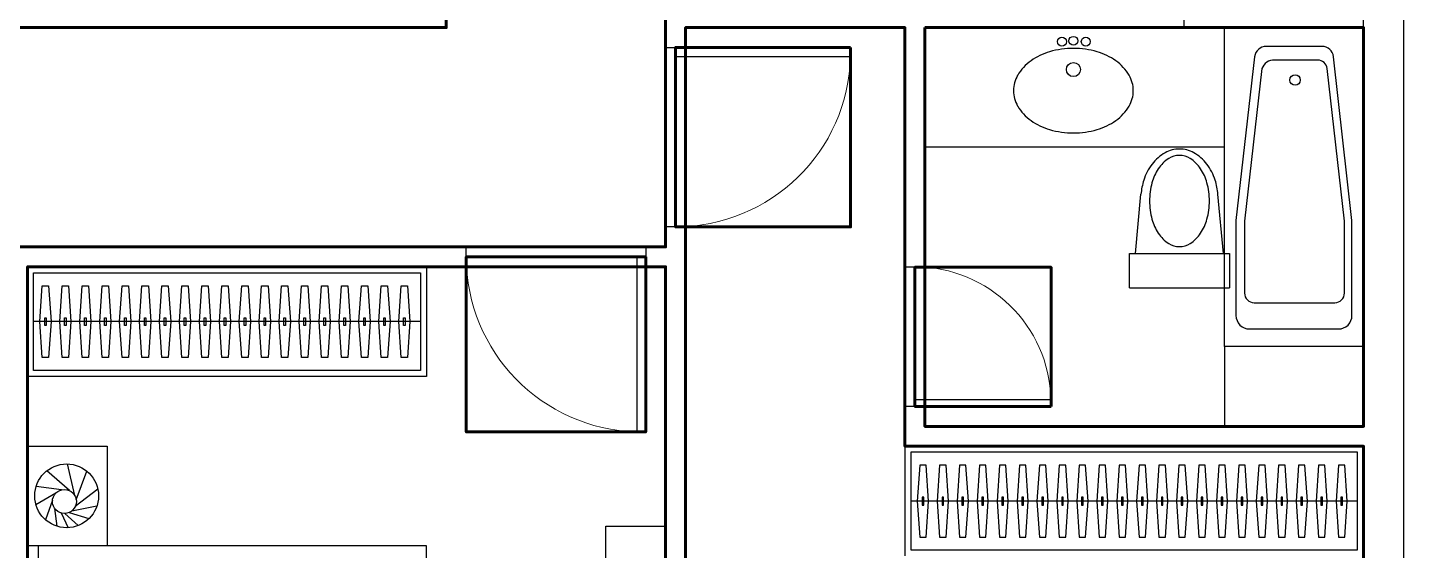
# Model space of a CAD drawing. Extents: x -555681 to -532641, y -677327 to -662427.
# Drawn here: x -539541 to -532641, y -672750 to -670127 of the extents above; entities that cross this region are included whole.
import ezdxf

# ---------------------------------------------------------------- set-up
doc = ezdxf.new("R2010")
doc.units = 0
doc.header["$LTSCALE"] = 1000
doc.header["$MEASUREMENT"] = 0
doc.layers.get('0').update_dxf_attribs({"linetype": 'CONTINUOUS'})
for name, color, linetype in [('FUR', 8, 'CONTINUOUS'), ('FURNITURE', 8, 'CONTINUOUS'), ('Furniture(家具)', 8, 'CONTINUOUS'), ('WALL', 2, 'CONTINUOUS'), ('WINDOW', 4, 'CONTINUOUS'), ('厨卫', 223, 'CONTINUOUS')]:
    doc.layers.add(name, color=color, linetype=linetype)
for name, color, linetype, lineweight in [('GT_卧室', 1, 'CONTINUOUS', 60), ('GT_卫生间', 5, 'CONTINUOUS', 60), ('GT_过道', 30, 'CONTINUOUS', 60), ('GT_门', 120, 'CONTINUOUS', 60)]:
    doc.layers.add(name, color=color, linetype=linetype, lineweight=lineweight)
doc.styles.add('DIM_FONT', font='ZBTXT.shx', dxfattribs={"width": 0.8})

msp = doc.modelspace()

# ---------------------------------------------------------------- linework, layer by layer
at = {"extrusion": (0, 0, -1)}
for p, q in [((-533740.9, -670127.4), (-533740.9, -669927.4)), ((-532840.9, -670127.4), (-532840.9, -669927.4)), ((-532840.9, -670127.4), (-533740.9, -670127.4)), ((-535090.9, -672027.4), (-535090.9, -671992.4)), ((-535090.9, -671992.4), (-534408.4, -671992.4)), ((-535090.9, -672027.4), (-534408.4, -672027.4)), ((-534408.4, -671992.4), (-534408.4, -672027.4))]:
    msp.add_line(p, q, dxfattribs=at)
for p, q in [((-533539.1, -670127.4), (-532840.9, -670127.4)), ((-533539.1, -671727.4), (-533539.1, -670127.4)), ((-532840.9, -670127.4), (-532840.9, -671727.4)), ((-536290.9, -670227.4), (-536290.9, -670272.4)), ((-536290.9, -670227.4), (-535413.4, -670227.4)), ((-535413.4, -670272.4), (-535413.4, -670227.4)), ((-533049.7, -670222.2), (-533329.4, -670222.2)), ((-536290.9, -670272.4), (-535413.4, -670272.4)), ((-533387.3, -670274), (-533480.9, -671095.7)), ((-533350.7, -670333.6), (-533437.9, -671099)), ((-533071.7, -670290.6), (-533287.3, -670290.6)), ((-532937.1, -671099), (-533023.5, -670333.6)), ((-532899.1, -671095.7), (-532991.9, -670274.1)), ((-533480.9, -671095.7), (-533480.9, -671571.2)), ((-533437.9, -671099), (-533437.9, -671458.7)), ((-532937.1, -671458.7), (-532937.1, -671099)), ((-532899.1, -671571.2), (-532899.1, -671095.7)), ((-536440.9, -671277.4), (-536485.9, -671277.4)), ((-536485.9, -671277.4), (-536485.9, -672154.9)), ((-536440.9, -671277.4), (-536440.9, -672154.9)), ((-539540.9, -671877.4), (-539540.9, -671327.4)), ((-539540.9, -671327.4), (-537540.9, -671327.4)), ((-539510.9, -671847.4), (-539510.9, -671357.4)), ((-539510.9, -671357.4), (-537570.9, -671357.4)), ((-537570.9, -671357.4), (-537570.9, -671847.4)), ((-537540.9, -671327.4), (-537540.9, -671877.4)), ((-539478.9, -671602.4, 0), (-539466.9, -671422.4, 0)), ((-539466.9, -671422.4, 0), (-539434.9, -671422.4, 0)), ((-539434.9, -671422.4, 0), (-539422.9, -671602.4, 0)), ((-539378.9, -671602.4, 0), (-539366.9, -671422.4, 0)), ((-539366.9, -671422.4, 0), (-539334.9, -671422.4, 0)), ((-539334.9, -671422.4, 0), (-539322.9, -671602.4, 0)), ((-539278.9, -671602.4, 0), (-539266.9, -671422.4, 0)), ((-539266.9, -671422.4, 0), (-539234.9, -671422.4, 0)), ((-539234.9, -671422.4, 0), (-539222.9, -671602.4, 0)), ((-539178.9, -671602.4, 0), (-539166.9, -671422.4, 0)), ((-539166.9, -671422.4, 0), (-539134.9, -671422.4, 0)), ((-539134.9, -671422.4, 0), (-539122.9, -671602.4, 0)), ((-539078.9, -671602.4, 0), (-539066.9, -671422.4, 0)), ((-539066.9, -671422.4, 0), (-539034.9, -671422.4, 0)), ((-539034.9, -671422.4, 0), (-539022.9, -671602.4, 0)), ((-538978.9, -671602.4, 0), (-538966.9, -671422.4, 0)), ((-538966.9, -671422.4, 0), (-538934.9, -671422.4, 0)), ((-538934.9, -671422.4, 0), (-538922.9, -671602.4, 0)), ((-538878.9, -671602.4, 0), (-538866.9, -671422.4, 0)), ((-538866.9, -671422.4, 0), (-538834.9, -671422.4, 0)), ((-538834.9, -671422.4, 0), (-538822.9, -671602.4, 0)), ((-538778.9, -671602.4, 0), (-538766.9, -671422.4, 0)), ((-538766.9, -671422.4, 0), (-538734.9, -671422.4, 0)), ((-538734.9, -671422.4, 0), (-538722.9, -671602.4, 0)), ((-538678.9, -671602.4, 0), (-538666.9, -671422.4, 0)), ((-538666.9, -671422.4, 0), (-538634.9, -671422.4, 0)), ((-538634.9, -671422.4, 0), (-538622.9, -671602.4, 0)), ((-538578.9, -671602.4, 0), (-538566.9, -671422.4, 0)), ((-538566.9, -671422.4, 0), (-538534.9, -671422.4, 0)), ((-538534.9, -671422.4, 0), (-538522.9, -671602.4, 0)), ((-538478.9, -671602.4, 0), (-538466.9, -671422.4, 0)), ((-538466.9, -671422.4, 0), (-538434.9, -671422.4, 0)), ((-538434.9, -671422.4, 0), (-538422.9, -671602.4, 0)), ((-538378.9, -671602.4, 0), (-538366.9, -671422.4, 0)), ((-538366.9, -671422.4, 0), (-538334.9, -671422.4, 0)), ((-538334.9, -671422.4, 0), (-538322.9, -671602.4, 0)), ((-538278.9, -671602.4, 0), (-538266.9, -671422.4, 0)), ((-538266.9, -671422.4, 0), (-538234.9, -671422.4, 0)), ((-538234.9, -671422.4, 0), (-538222.9, -671602.4, 0)), ((-538178.9, -671602.4, 0), (-538166.9, -671422.4, 0)), ((-538166.9, -671422.4, 0), (-538134.9, -671422.4, 0)), ((-538134.9, -671422.4, 0), (-538122.9, -671602.4, 0)), ((-538078.9, -671602.4, 0), (-538066.9, -671422.4, 0)), ((-538066.9, -671422.4, 0), (-538034.9, -671422.4, 0)), ((-538034.9, -671422.4, 0), (-538022.9, -671602.4, 0)), ((-537978.9, -671602.4, 0), (-537966.9, -671422.4, 0)), ((-537966.9, -671422.4, 0), (-537934.9, -671422.4, 0)), ((-537934.9, -671422.4, 0), (-537922.9, -671602.4, 0)), ((-537878.9, -671602.4, 0), (-537866.9, -671422.4, 0)), ((-537866.9, -671422.4, 0), (-537834.9, -671422.4, 0)), ((-537834.9, -671422.4, 0), (-537822.9, -671602.4, 0)), ((-537778.9, -671602.4, 0), (-537766.9, -671422.4, 0)), ((-537766.9, -671422.4, 0), (-537734.9, -671422.4, 0)), ((-537734.9, -671422.4, 0), (-537722.9, -671602.4, 0)), ((-537678.9, -671602.4, 0), (-537666.9, -671422.4, 0)), ((-537666.9, -671422.4, 0), (-537634.9, -671422.4, 0)), ((-537634.9, -671422.4, 0), (-537622.9, -671602.4, 0)), ((-533389.4, -671507.2), (-532985.5, -671507.2)), ((-537570.9, -671602.4), (-539510.9, -671602.4)), ((-539466.9, -671782.4, 0), (-539478.9, -671602.4, 0)), ((-539422.9, -671602.4, 0), (-539434.9, -671782.4, 0)), ((-539366.9, -671782.4, 0), (-539378.9, -671602.4, 0)), ((-539322.9, -671602.4, 0), (-539334.9, -671782.4, 0)), ((-539266.9, -671782.4, 0), (-539278.9, -671602.4, 0)), ((-539222.9, -671602.4, 0), (-539234.9, -671782.4, 0)), ((-539166.9, -671782.4, 0), (-539178.9, -671602.4, 0)), ((-539122.9, -671602.4, 0), (-539134.9, -671782.4, 0)), ((-539066.9, -671782.4, 0), (-539078.9, -671602.4, 0)), ((-539022.9, -671602.4, 0), (-539034.9, -671782.4, 0)), ((-538966.9, -671782.4, 0), (-538978.9, -671602.4, 0)), ((-538922.9, -671602.4, 0), (-538934.9, -671782.4, 0)), ((-538866.9, -671782.4, 0), (-538878.9, -671602.4, 0)), ((-538822.9, -671602.4, 0), (-538834.9, -671782.4, 0)), ((-538766.9, -671782.4, 0), (-538778.9, -671602.4, 0)), ((-538722.9, -671602.4, 0), (-538734.9, -671782.4, 0)), ((-538666.9, -671782.4, 0), (-538678.9, -671602.4, 0)), ((-538622.9, -671602.4, 0), (-538634.9, -671782.4, 0)), ((-538566.9, -671782.4, 0), (-538578.9, -671602.4, 0)), ((-538522.9, -671602.4, 0), (-538534.9, -671782.4, 0)), ((-538466.9, -671782.4, 0), (-538478.9, -671602.4, 0)), ((-538422.9, -671602.4, 0), (-538434.9, -671782.4, 0)), ((-538366.9, -671782.4, 0), (-538378.9, -671602.4, 0)), ((-538322.9, -671602.4, 0), (-538334.9, -671782.4, 0)), ((-538266.9, -671782.4, 0), (-538278.9, -671602.4, 0)), ((-538222.9, -671602.4, 0), (-538234.9, -671782.4, 0)), ((-538166.9, -671782.4, 0), (-538178.9, -671602.4, 0)), ((-538122.9, -671602.4, 0), (-538134.9, -671782.4, 0)), ((-538066.9, -671782.4, 0), (-538078.9, -671602.4, 0)), ((-538022.9, -671602.4, 0), (-538034.9, -671782.4, 0)), ((-537966.9, -671782.4, 0), (-537978.9, -671602.4, 0)), ((-537922.9, -671602.4, 0), (-537934.9, -671782.4, 0)), ((-537866.9, -671782.4, 0), (-537878.9, -671602.4, 0)), ((-537822.9, -671602.4, 0), (-537834.9, -671782.4, 0)), ((-537766.9, -671782.4, 0), (-537778.9, -671602.4, 0)), ((-537722.9, -671602.4, 0), (-537734.9, -671782.4, 0)), ((-537666.9, -671782.4, 0), (-537678.9, -671602.4, 0)), ((-537622.9, -671602.4, 0), (-537634.9, -671782.4, 0)), ((-533413, -671639.1), (-532967, -671639.1)), ((-539434.9, -671782.4, 0), (-539466.9, -671782.4, 0)), ((-539334.9, -671782.4, 0), (-539366.9, -671782.4, 0)), ((-539234.9, -671782.4, 0), (-539266.9, -671782.4, 0)), ((-539134.9, -671782.4, 0), (-539166.9, -671782.4, 0)), ((-539034.9, -671782.4, 0), (-539066.9, -671782.4, 0)), ((-538934.9, -671782.4, 0), (-538966.9, -671782.4, 0)), ((-538834.9, -671782.4, 0), (-538866.9, -671782.4, 0)), ((-538734.9, -671782.4, 0), (-538766.9, -671782.4, 0)), ((-538634.9, -671782.4, 0), (-538666.9, -671782.4, 0)), ((-538534.9, -671782.4, 0), (-538566.9, -671782.4, 0)), ((-538434.9, -671782.4, 0), (-538466.9, -671782.4, 0)), ((-538334.9, -671782.4, 0), (-538366.9, -671782.4, 0)), ((-538234.9, -671782.4, 0), (-538266.9, -671782.4, 0)), ((-538134.9, -671782.4, 0), (-538166.9, -671782.4, 0)), ((-538034.9, -671782.4, 0), (-538066.9, -671782.4, 0)), ((-537934.9, -671782.4, 0), (-537966.9, -671782.4, 0)), ((-537834.9, -671782.4, 0), (-537866.9, -671782.4, 0)), ((-537734.9, -671782.4, 0), (-537766.9, -671782.4, 0)), ((-537634.9, -671782.4, 0), (-537666.9, -671782.4, 0)), ((-532840.9, -671727.4), (-533539.1, -671727.4)), ((-537570.9, -671847.4), (-539510.9, -671847.4)), ((-537540.9, -671877.4), (-539540.9, -671877.4)), ((-536485.9, -672154.9), (-536440.9, -672154.9)), ((-532840.9, -672227.4), (-535140.9, -672227.4)), ((-535140.9, -672227.4), (-535140.9, -672777.4)), ((-532870.9, -672257.4), (-535110.9, -672257.4)), ((-535110.9, -672257.4), (-535110.9, -672747.4)), ((-532870.9, -672747.4), (-532870.9, -672257.4)), ((-532840.9, -672777.4), (-532840.9, -672227.4)), ((-539304.3, -672473.5), (-539339.8, -672315.8)), ((-535066.9, -672322.4, 0), (-535078.9, -672502.4, 0)), ((-535034.9, -672322.4, 0), (-535066.9, -672322.4, 0)), ((-535022.9, -672502.4, 0), (-535034.9, -672322.4, 0)), ((-534966.9, -672322.4, 0), (-534978.9, -672502.4, 0)), ((-534934.9, -672322.4, 0), (-534966.9, -672322.4, 0)), ((-534922.9, -672502.4, 0), (-534934.9, -672322.4, 0)), ((-534866.9, -672322.4, 0), (-534878.9, -672502.4, 0)), ((-534834.9, -672322.4, 0), (-534866.9, -672322.4, 0)), ((-534822.9, -672502.4, 0), (-534834.9, -672322.4, 0)), ((-534766.9, -672322.4, 0), (-534778.9, -672502.4, 0)), ((-534734.9, -672322.4, 0), (-534766.9, -672322.4, 0)), ((-534722.9, -672502.4, 0), (-534734.9, -672322.4, 0)), ((-534666.9, -672322.4, 0), (-534678.9, -672502.4, 0)), ((-534634.9, -672322.4, 0), (-534666.9, -672322.4, 0)), ((-534622.9, -672502.4, 0), (-534634.9, -672322.4, 0)), ((-534566.9, -672322.4, 0), (-534578.9, -672502.4, 0)), ((-534534.9, -672322.4, 0), (-534566.9, -672322.4, 0)), ((-534522.9, -672502.4, 0), (-534534.9, -672322.4, 0)), ((-534466.9, -672322.4, 0), (-534478.9, -672502.4, 0)), ((-534434.9, -672322.4, 0), (-534466.9, -672322.4, 0)), ((-534422.9, -672502.4, 0), (-534434.9, -672322.4, 0)), ((-534366.9, -672322.4, 0), (-534378.9, -672502.4, 0)), ((-534334.9, -672322.4, 0), (-534366.9, -672322.4, 0)), ((-534322.9, -672502.4, 0), (-534334.9, -672322.4, 0)), ((-534266.9, -672322.4, 0), (-534278.9, -672502.4, 0)), ((-534234.9, -672322.4, 0), (-534266.9, -672322.4, 0)), ((-534222.9, -672502.4, 0), (-534234.9, -672322.4, 0)), ((-534166.9, -672322.4, 0), (-534178.9, -672502.4, 0)), ((-534134.9, -672322.4, 0), (-534166.9, -672322.4, 0)), ((-534122.9, -672502.4, 0), (-534134.9, -672322.4, 0)), ((-534066.9, -672322.4, 0), (-534078.9, -672502.4, 0)), ((-534034.9, -672322.4, 0), (-534066.9, -672322.4, 0)), ((-534022.9, -672502.4, 0), (-534034.9, -672322.4, 0)), ((-533966.9, -672322.4, 0), (-533978.9, -672502.4, 0)), ((-533934.9, -672322.4, 0), (-533966.9, -672322.4, 0)), ((-533922.9, -672502.4, 0), (-533934.9, -672322.4, 0)), ((-533866.9, -672322.4, 0), (-533878.9, -672502.4, 0)), ((-533834.9, -672322.4, 0), (-533866.9, -672322.4, 0)), ((-533822.9, -672502.4, 0), (-533834.9, -672322.4, 0)), ((-533766.9, -672322.4, 0), (-533778.9, -672502.4, 0)), ((-533734.9, -672322.4, 0), (-533766.9, -672322.4, 0)), ((-533722.9, -672502.4, 0), (-533734.9, -672322.4, 0)), ((-533666.9, -672322.4, 0), (-533678.9, -672502.4, 0)), ((-533634.9, -672322.4, 0), (-533666.9, -672322.4, 0)), ((-533622.9, -672502.4, 0), (-533634.9, -672322.4, 0)), ((-533566.9, -672322.4, 0), (-533578.9, -672502.4, 0)), ((-533534.9, -672322.4, 0), (-533566.9, -672322.4, 0)), ((-533522.9, -672502.4, 0), (-533534.9, -672322.4, 0)), ((-533466.9, -672322.4, 0), (-533478.9, -672502.4, 0)), ((-533434.9, -672322.4, 0), (-533466.9, -672322.4, 0)), ((-533422.9, -672502.4, 0), (-533434.9, -672322.4, 0)), ((-533366.9, -672322.4, 0), (-533378.9, -672502.4, 0)), ((-533334.9, -672322.4, 0), (-533366.9, -672322.4, 0)), ((-533322.9, -672502.4, 0), (-533334.9, -672322.4, 0)), ((-533266.9, -672322.4, 0), (-533278.9, -672502.4, 0)), ((-533234.9, -672322.4, 0), (-533266.9, -672322.4, 0)), ((-533222.9, -672502.4, 0), (-533234.9, -672322.4, 0)), ((-533166.9, -672322.4, 0), (-533178.9, -672502.4, 0)), ((-533134.9, -672322.4, 0), (-533166.9, -672322.4, 0)), ((-533122.9, -672502.4, 0), (-533134.9, -672322.4, 0)), ((-533066.9, -672322.4, 0), (-533078.9, -672502.4, 0)), ((-533034.9, -672322.4, 0), (-533066.9, -672322.4, 0)), ((-533022.9, -672502.4, 0), (-533034.9, -672322.4, 0)), ((-532966.9, -672322.4, 0), (-532978.9, -672502.4, 0)), ((-532934.9, -672322.4, 0), (-532966.9, -672322.4, 0)), ((-532922.9, -672502.4, 0), (-532934.9, -672322.4, 0)), ((-539330.4, -672449.6), (-539444, -672350.3)), ((-539296.5, -672496.4), (-539242.8, -672352.7)), ((-539398.8, -672461.8), (-539498.4, -672520.8)), ((-539371.3, -672445.8), (-539497.8, -672429)), ((-539302.5, -672528.4), (-539188.7, -672440.8)), ((-539415.7, -672497.1), (-539450.4, -672596.1)), ((-539405, -672538.5), (-539394.5, -672628)), ((-539319.3, -672551.3), (-539192.9, -672525.9)), ((-532870.9, -672502.4), (-535110.9, -672502.4)), ((-535078.9, -672502.4, 0), (-535066.9, -672682.4, 0)), ((-535034.9, -672682.4, 0), (-535022.9, -672502.4, 0)), ((-534978.9, -672502.4, 0), (-534966.9, -672682.4, 0)), ((-534934.9, -672682.4, 0), (-534922.9, -672502.4, 0)), ((-534878.9, -672502.4, 0), (-534866.9, -672682.4, 0)), ((-534834.9, -672682.4, 0), (-534822.9, -672502.4, 0)), ((-534778.9, -672502.4, 0), (-534766.9, -672682.4, 0)), ((-534734.9, -672682.4, 0), (-534722.9, -672502.4, 0)), ((-534678.9, -672502.4, 0), (-534666.9, -672682.4, 0)), ((-534634.9, -672682.4, 0), (-534622.9, -672502.4, 0)), ((-534578.9, -672502.4, 0), (-534566.9, -672682.4, 0)), ((-534534.9, -672682.4, 0), (-534522.9, -672502.4, 0)), ((-534478.9, -672502.4, 0), (-534466.9, -672682.4, 0)), ((-534434.9, -672682.4, 0), (-534422.9, -672502.4, 0)), ((-534378.9, -672502.4, 0), (-534366.9, -672682.4, 0)), ((-534334.9, -672682.4, 0), (-534322.9, -672502.4, 0)), ((-534278.9, -672502.4, 0), (-534266.9, -672682.4, 0)), ((-534234.9, -672682.4, 0), (-534222.9, -672502.4, 0)), ((-534178.9, -672502.4, 0), (-534166.9, -672682.4, 0)), ((-534134.9, -672682.4, 0), (-534122.9, -672502.4, 0)), ((-534078.9, -672502.4, 0), (-534066.9, -672682.4, 0)), ((-534034.9, -672682.4, 0), (-534022.9, -672502.4, 0)), ((-533978.9, -672502.4, 0), (-533966.9, -672682.4, 0)), ((-533934.9, -672682.4, 0), (-533922.9, -672502.4, 0)), ((-533878.9, -672502.4, 0), (-533866.9, -672682.4, 0)), ((-533834.9, -672682.4, 0), (-533822.9, -672502.4, 0)), ((-533778.9, -672502.4, 0), (-533766.9, -672682.4, 0)), ((-533734.9, -672682.4, 0), (-533722.9, -672502.4, 0)), ((-533678.9, -672502.4, 0), (-533666.9, -672682.4, 0)), ((-533634.9, -672682.4, 0), (-533622.9, -672502.4, 0)), ((-533578.9, -672502.4, 0), (-533566.9, -672682.4, 0)), ((-533534.9, -672682.4, 0), (-533522.9, -672502.4, 0)), ((-533478.9, -672502.4, 0), (-533466.9, -672682.4, 0)), ((-533434.9, -672682.4, 0), (-533422.9, -672502.4, 0)), ((-533378.9, -672502.4, 0), (-533366.9, -672682.4, 0)), ((-533334.9, -672682.4, 0), (-533322.9, -672502.4, 0)), ((-533278.9, -672502.4, 0), (-533266.9, -672682.4, 0)), ((-533234.9, -672682.4, 0), (-533222.9, -672502.4, 0)), ((-533178.9, -672502.4, 0), (-533166.9, -672682.4, 0)), ((-533134.9, -672682.4, 0), (-533122.9, -672502.4, 0)), ((-533078.9, -672502.4, 0), (-533066.9, -672682.4, 0)), ((-533034.9, -672682.4, 0), (-533022.9, -672502.4, 0)), ((-532978.9, -672502.4, 0), (-532966.9, -672682.4, 0)), ((-532934.9, -672682.4, 0), (-532922.9, -672502.4, 0)), ((-539372.9, -672561.4), (-539337.4, -672635.7)), ((-539353.8, -672563.8), (-539286.2, -672625)), ((-539332.7, -672559.1), (-539233, -672590.2)), ((-539487.5, -672726.4), (-539487.5, -674226.4)), ((-535110.9, -672747.4), (-532870.9, -672747.4)), ((-535066.9, -672682.4, 0), (-535034.9, -672682.4, 0)), ((-534966.9, -672682.4, 0), (-534934.9, -672682.4, 0)), ((-534866.9, -672682.4, 0), (-534834.9, -672682.4, 0)), ((-534766.9, -672682.4, 0), (-534734.9, -672682.4, 0)), ((-534666.9, -672682.4, 0), (-534634.9, -672682.4, 0)), ((-534566.9, -672682.4, 0), (-534534.9, -672682.4, 0)), ((-534466.9, -672682.4, 0), (-534434.9, -672682.4, 0)), ((-534366.9, -672682.4, 0), (-534334.9, -672682.4, 0)), ((-534266.9, -672682.4, 0), (-534234.9, -672682.4, 0)), ((-534166.9, -672682.4, 0), (-534134.9, -672682.4, 0)), ((-534066.9, -672682.4, 0), (-534034.9, -672682.4, 0)), ((-533966.9, -672682.4, 0), (-533934.9, -672682.4, 0)), ((-533866.9, -672682.4, 0), (-533834.9, -672682.4, 0)), ((-533766.9, -672682.4, 0), (-533734.9, -672682.4, 0)), ((-533666.9, -672682.4, 0), (-533634.9, -672682.4, 0)), ((-533566.9, -672682.4, 0), (-533534.9, -672682.4, 0)), ((-533466.9, -672682.4, 0), (-533434.9, -672682.4, 0)), ((-533366.9, -672682.4, 0), (-533334.9, -672682.4, 0)), ((-533266.9, -672682.4, 0), (-533234.9, -672682.4, 0)), ((-533166.9, -672682.4, 0), (-533134.9, -672682.4, 0)), ((-533066.9, -672682.4, 0), (-533034.9, -672682.4, 0)), ((-532966.9, -672682.4, 0), (-532934.9, -672682.4, 0))]:
    msp.add_line(p, q)
at = {"ltscale": 15}
for p, q in [((-539454.9, -671622.4, 0), (-539454.9, -671582.4, 0)), ((-539454.9, -671582.4, 0), (-539446.9, -671582.4, 0)), ((-539446.9, -671622.4, 0), (-539454.9, -671622.4, 0)), ((-539446.9, -671582.4, 0), (-539446.9, -671622.4, 0)), ((-539354.9, -671622.4, 0), (-539354.9, -671582.4, 0)), ((-539354.9, -671582.4, 0), (-539346.9, -671582.4, 0)), ((-539346.9, -671622.4, 0), (-539354.9, -671622.4, 0)), ((-539346.9, -671582.4, 0), (-539346.9, -671622.4, 0)), ((-539254.9, -671622.4, 0), (-539254.9, -671582.4, 0)), ((-539254.9, -671582.4, 0), (-539246.9, -671582.4, 0)), ((-539246.9, -671622.4, 0), (-539254.9, -671622.4, 0)), ((-539246.9, -671582.4, 0), (-539246.9, -671622.4, 0)), ((-539154.9, -671622.4, 0), (-539154.9, -671582.4, 0)), ((-539154.9, -671582.4, 0), (-539146.9, -671582.4, 0)), ((-539146.9, -671622.4, 0), (-539154.9, -671622.4, 0)), ((-539146.9, -671582.4, 0), (-539146.9, -671622.4, 0)), ((-539054.9, -671622.4, 0), (-539054.9, -671582.4, 0)), ((-539054.9, -671582.4, 0), (-539046.9, -671582.4, 0)), ((-539046.9, -671622.4, 0), (-539054.9, -671622.4, 0)), ((-539046.9, -671582.4, 0), (-539046.9, -671622.4, 0)), ((-538954.9, -671622.4, 0), (-538954.9, -671582.4, 0)), ((-538954.9, -671582.4, 0), (-538946.9, -671582.4, 0)), ((-538946.9, -671622.4, 0), (-538954.9, -671622.4, 0)), ((-538946.9, -671582.4, 0), (-538946.9, -671622.4, 0)), ((-538854.9, -671622.4, 0), (-538854.9, -671582.4, 0)), ((-538854.9, -671582.4, 0), (-538846.9, -671582.4, 0)), ((-538846.9, -671622.4, 0), (-538854.9, -671622.4, 0)), ((-538846.9, -671582.4, 0), (-538846.9, -671622.4, 0)), ((-538754.9, -671622.4, 0), (-538754.9, -671582.4, 0)), ((-538754.9, -671582.4, 0), (-538746.9, -671582.4, 0)), ((-538746.9, -671622.4, 0), (-538754.9, -671622.4, 0)), ((-538746.9, -671582.4, 0), (-538746.9, -671622.4, 0)), ((-538654.9, -671622.4, 0), (-538654.9, -671582.4, 0)), ((-538654.9, -671582.4, 0), (-538646.9, -671582.4, 0)), ((-538646.9, -671622.4, 0), (-538654.9, -671622.4, 0)), ((-538646.9, -671582.4, 0), (-538646.9, -671622.4, 0)), ((-538554.9, -671622.4, 0), (-538554.9, -671582.4, 0)), ((-538554.9, -671582.4, 0), (-538546.9, -671582.4, 0)), ((-538546.9, -671622.4, 0), (-538554.9, -671622.4, 0)), ((-538546.9, -671582.4, 0), (-538546.9, -671622.4, 0)), ((-538454.9, -671622.4, 0), (-538454.9, -671582.4, 0)), ((-538454.9, -671582.4, 0), (-538446.9, -671582.4, 0)), ((-538446.9, -671622.4, 0), (-538454.9, -671622.4, 0)), ((-538446.9, -671582.4, 0), (-538446.9, -671622.4, 0)), ((-538354.9, -671622.4, 0), (-538354.9, -671582.4, 0)), ((-538354.9, -671582.4, 0), (-538346.9, -671582.4, 0)), ((-538346.9, -671622.4, 0), (-538354.9, -671622.4, 0)), ((-538346.9, -671582.4, 0), (-538346.9, -671622.4, 0)), ((-538254.9, -671622.4, 0), (-538254.9, -671582.4, 0)), ((-538254.9, -671582.4, 0), (-538246.9, -671582.4, 0)), ((-538246.9, -671622.4, 0), (-538254.9, -671622.4, 0)), ((-538246.9, -671582.4, 0), (-538246.9, -671622.4, 0)), ((-538154.9, -671622.4, 0), (-538154.9, -671582.4, 0)), ((-538154.9, -671582.4, 0), (-538146.9, -671582.4, 0)), ((-538146.9, -671622.4, 0), (-538154.9, -671622.4, 0)), ((-538146.9, -671582.4, 0), (-538146.9, -671622.4, 0)), ((-538054.9, -671622.4, 0), (-538054.9, -671582.4, 0)), ((-538054.9, -671582.4, 0), (-538046.9, -671582.4, 0)), ((-538046.9, -671622.4, 0), (-538054.9, -671622.4, 0)), ((-538046.9, -671582.4, 0), (-538046.9, -671622.4, 0)), ((-537954.9, -671622.4, 0), (-537954.9, -671582.4, 0)), ((-537954.9, -671582.4, 0), (-537946.9, -671582.4, 0)), ((-537946.9, -671622.4, 0), (-537954.9, -671622.4, 0)), ((-537946.9, -671582.4, 0), (-537946.9, -671622.4, 0)), ((-537854.9, -671622.4, 0), (-537854.9, -671582.4, 0)), ((-537854.9, -671582.4, 0), (-537846.9, -671582.4, 0)), ((-537846.9, -671622.4, 0), (-537854.9, -671622.4, 0)), ((-537846.9, -671582.4, 0), (-537846.9, -671622.4, 0)), ((-537754.9, -671622.4, 0), (-537754.9, -671582.4, 0)), ((-537754.9, -671582.4, 0), (-537746.9, -671582.4, 0)), ((-537746.9, -671622.4, 0), (-537754.9, -671622.4, 0)), ((-537746.9, -671582.4, 0), (-537746.9, -671622.4, 0)), ((-537654.9, -671622.4, 0), (-537654.9, -671582.4, 0)), ((-537654.9, -671582.4, 0), (-537646.9, -671582.4, 0)), ((-537646.9, -671622.4, 0), (-537654.9, -671622.4, 0)), ((-537646.9, -671582.4, 0), (-537646.9, -671622.4, 0)), ((-535046.9, -672482.4, 0), (-535054.9, -672482.4, 0)), ((-535054.9, -672482.4, 0), (-535054.9, -672522.4, 0)), ((-535054.9, -672522.4, 0), (-535046.9, -672522.4, 0)), ((-535046.9, -672522.4, 0), (-535046.9, -672482.4, 0)), ((-534946.9, -672482.4, 0), (-534954.9, -672482.4, 0)), ((-534954.9, -672482.4, 0), (-534954.9, -672522.4, 0)), ((-534954.9, -672522.4, 0), (-534946.9, -672522.4, 0)), ((-534946.9, -672522.4, 0), (-534946.9, -672482.4, 0)), ((-534846.9, -672482.4, 0), (-534854.9, -672482.4, 0)), ((-534854.9, -672482.4, 0), (-534854.9, -672522.4, 0)), ((-534854.9, -672522.4, 0), (-534846.9, -672522.4, 0)), ((-534846.9, -672522.4, 0), (-534846.9, -672482.4, 0)), ((-534746.9, -672482.4, 0), (-534754.9, -672482.4, 0)), ((-534754.9, -672482.4, 0), (-534754.9, -672522.4, 0)), ((-534754.9, -672522.4, 0), (-534746.9, -672522.4, 0)), ((-534746.9, -672522.4, 0), (-534746.9, -672482.4, 0)), ((-534646.9, -672482.4, 0), (-534654.9, -672482.4, 0)), ((-534654.9, -672482.4, 0), (-534654.9, -672522.4, 0)), ((-534654.9, -672522.4, 0), (-534646.9, -672522.4, 0)), ((-534646.9, -672522.4, 0), (-534646.9, -672482.4, 0)), ((-534546.9, -672482.4, 0), (-534554.9, -672482.4, 0)), ((-534554.9, -672482.4, 0), (-534554.9, -672522.4, 0)), ((-534554.9, -672522.4, 0), (-534546.9, -672522.4, 0)), ((-534546.9, -672522.4, 0), (-534546.9, -672482.4, 0)), ((-534446.9, -672482.4, 0), (-534454.9, -672482.4, 0)), ((-534454.9, -672482.4, 0), (-534454.9, -672522.4, 0)), ((-534454.9, -672522.4, 0), (-534446.9, -672522.4, 0)), ((-534446.9, -672522.4, 0), (-534446.9, -672482.4, 0)), ((-534346.9, -672482.4, 0), (-534354.9, -672482.4, 0)), ((-534354.9, -672482.4, 0), (-534354.9, -672522.4, 0)), ((-534354.9, -672522.4, 0), (-534346.9, -672522.4, 0)), ((-534346.9, -672522.4, 0), (-534346.9, -672482.4, 0)), ((-534246.9, -672482.4, 0), (-534254.9, -672482.4, 0)), ((-534254.9, -672482.4, 0), (-534254.9, -672522.4, 0)), ((-534254.9, -672522.4, 0), (-534246.9, -672522.4, 0)), ((-534246.9, -672522.4, 0), (-534246.9, -672482.4, 0)), ((-534146.9, -672482.4, 0), (-534154.9, -672482.4, 0)), ((-534154.9, -672482.4, 0), (-534154.9, -672522.4, 0)), ((-534154.9, -672522.4, 0), (-534146.9, -672522.4, 0)), ((-534146.9, -672522.4, 0), (-534146.9, -672482.4, 0)), ((-534046.9, -672482.4, 0), (-534054.9, -672482.4, 0)), ((-534054.9, -672482.4, 0), (-534054.9, -672522.4, 0)), ((-534054.9, -672522.4, 0), (-534046.9, -672522.4, 0)), ((-534046.9, -672522.4, 0), (-534046.9, -672482.4, 0)), ((-533946.9, -672482.4, 0), (-533954.9, -672482.4, 0)), ((-533954.9, -672482.4, 0), (-533954.9, -672522.4, 0)), ((-533954.9, -672522.4, 0), (-533946.9, -672522.4, 0)), ((-533946.9, -672522.4, 0), (-533946.9, -672482.4, 0)), ((-533846.9, -672482.4, 0), (-533854.9, -672482.4, 0)), ((-533854.9, -672482.4, 0), (-533854.9, -672522.4, 0)), ((-533854.9, -672522.4, 0), (-533846.9, -672522.4, 0)), ((-533846.9, -672522.4, 0), (-533846.9, -672482.4, 0)), ((-533746.9, -672482.4, 0), (-533754.9, -672482.4, 0)), ((-533754.9, -672482.4, 0), (-533754.9, -672522.4, 0)), ((-533754.9, -672522.4, 0), (-533746.9, -672522.4, 0)), ((-533746.9, -672522.4, 0), (-533746.9, -672482.4, 0)), ((-533646.9, -672482.4, 0), (-533654.9, -672482.4, 0)), ((-533654.9, -672482.4, 0), (-533654.9, -672522.4, 0)), ((-533654.9, -672522.4, 0), (-533646.9, -672522.4, 0)), ((-533646.9, -672522.4, 0), (-533646.9, -672482.4, 0)), ((-533546.9, -672482.4, 0), (-533554.9, -672482.4, 0)), ((-533554.9, -672482.4, 0), (-533554.9, -672522.4, 0)), ((-533554.9, -672522.4, 0), (-533546.9, -672522.4, 0)), ((-533546.9, -672522.4, 0), (-533546.9, -672482.4, 0)), ((-533446.9, -672482.4, 0), (-533454.9, -672482.4, 0)), ((-533454.9, -672482.4, 0), (-533454.9, -672522.4, 0)), ((-533454.9, -672522.4, 0), (-533446.9, -672522.4, 0)), ((-533446.9, -672522.4, 0), (-533446.9, -672482.4, 0)), ((-533346.9, -672482.4, 0), (-533354.9, -672482.4, 0)), ((-533354.9, -672482.4, 0), (-533354.9, -672522.4, 0)), ((-533354.9, -672522.4, 0), (-533346.9, -672522.4, 0)), ((-533346.9, -672522.4, 0), (-533346.9, -672482.4, 0)), ((-533246.9, -672482.4, 0), (-533254.9, -672482.4, 0)), ((-533254.9, -672482.4, 0), (-533254.9, -672522.4, 0)), ((-533254.9, -672522.4, 0), (-533246.9, -672522.4, 0)), ((-533246.9, -672522.4, 0), (-533246.9, -672482.4, 0)), ((-533146.9, -672482.4, 0), (-533154.9, -672482.4, 0)), ((-533154.9, -672482.4, 0), (-533154.9, -672522.4, 0)), ((-533154.9, -672522.4, 0), (-533146.9, -672522.4, 0)), ((-533146.9, -672522.4, 0), (-533146.9, -672482.4, 0)), ((-533046.9, -672482.4, 0), (-533054.9, -672482.4, 0)), ((-533054.9, -672482.4, 0), (-533054.9, -672522.4, 0)), ((-533054.9, -672522.4, 0), (-533046.9, -672522.4, 0)), ((-533046.9, -672522.4, 0), (-533046.9, -672482.4, 0)), ((-532946.9, -672482.4, 0), (-532954.9, -672482.4, 0)), ((-532954.9, -672482.4, 0), (-532954.9, -672522.4, 0)), ((-532954.9, -672522.4, 0), (-532946.9, -672522.4, 0)), ((-532946.9, -672522.4, 0), (-532946.9, -672482.4, 0))]:
    msp.add_line(p, q, dxfattribs=at)
msp.add_lwpolyline([(-537539.9, -672726.4), (-539539.9, -672726.4), (-539539.9, -674226.4), (-537539.9, -674226.4)], close=True)
for centre, radius in [((-534353.6, -670198.2), 22.1), ((-534296.2, -670193.9), 22.1), ((-534234.3, -670198.2), 22.1), ((-534296.2, -670338.1), 35.3), ((-539344.9, -672475.9), 160), ((-539356.1, -672503.9), 60)]:
    msp.add_circle(centre, radius)
for centre, radius, start, end in [((-534326.7, -670552), 315.5, 106.29491, 125.21186), ((-534296.2, -670656.3), 424.2, 90, 106.29491), ((-534296.2, -670656.3), 424.2, 73.70509, 90), ((-534265.7, -670552), 315.5, 54.78814, 73.70509), ((-534373.3, -670485.9), 234.6, 125.21186, 149.59017), ((-534219, -670485.9), 234.6, 30.40983, 54.78814), ((-534444.5, -670444.1), 152.1, 149.59017, 180), ((-534147.8, -670444.1), 152.1, 0, 30.40983), ((-534444.5, -670444.1), 152.1, 180, 210.40983), ((-534147.8, -670444.1), 152.1, 329.59017, 0), ((-534373.3, -670402.3), 234.6, 210.40983, 234.78814), ((-534219, -670402.3), 234.6, 305.21186, 329.59017), ((-534326.7, -670336.2), 315.5, 234.78814, 253.70509), ((-534265.7, -670336.2), 315.5, 286.29491, 305.21186), ((-534296.2, -670231.9), 424.2, 253.70509, 270), ((-534296.2, -670231.9), 424.2, 270, 286.29491)]:
    msp.add_arc(centre, radius, start, end)
at = {"lineweight": 13}
for centre, start, end in [((-536290.9, -670249.9), 270, 358.53072), ((-536463.4, -671277.4), 180, 268.53072)]:
    msp.add_arc(centre, 877.5, start, end, dxfattribs=at)
at = {"lineweight": 13, "extrusion": (0, 0, -1)}
msp.add_arc((535090.9, -672009.9), 682.5, 90, 178.53072, dxfattribs=at)
for centre, major_axis, start_param, end_param in [((-533329.4, -670280.3), (-41.1, 41.1), -0.785398, 0.676099), ((-533049.7, -670280.3), (-41.1, 41.1), 4.035343, 5.497787), ((-533289, -670356.2), (46.4, 46.4), 0.759354, 2.004273), ((-533071.7, -670339.1), (-34.3, 34.3), 4.039473, 5.497787), ((-533184.5, -670390.6), (18.6, 18.6), 5.497787, 11.780972), ((-533389.4, -671458.7), (-34.3, 34.3), 0.785398, 2.356194), ((-532985.5, -671458.7), (34.3, 34.3), 3.926991, 5.497787), ((-533413, -671571.2), (48, 48), 2.356194, 3.926991), ((-532967, -671571.2), (-48, 48), 2.356194, 3.926991)]:
    msp.add_ellipse(centre, major_axis=major_axis, ratio=1, start_param=start_param, end_param=end_param)
at = {"layer": 'FUR'}
for p, q in [((-539540.9, -672226.4), (-539140.9, -672226.4)), ((-539540.9, -672726.4), (-539540.9, -672226.4)), ((-539140.9, -672226.4), (-539140.9, -672726.4)), ((-539140.9, -672726.4), (-539540.9, -672726.4))]:
    msp.add_line(p, q, dxfattribs=at)
at = {"layer": 'FURNITURE'}
for p, q in [((-533539.1, -670727.4), (-535040.9, -670727.4)), ((-533539.1, -671727.4), (-533539.1, -672127.4))]:
    msp.add_line(p, q, dxfattribs=at)
at = {"layer": 'Furniture(家具)'}
for p, q in [((-536641.2, -674727.4), (-536641.2, -672627.4)), ((-536641.2, -672627.4), (-536340.9, -672627.4)), ((-536340.9, -672627.4), (-536340.9, -674727.4))]:
    msp.add_line(p, q, dxfattribs=at)
at = {"layer": 'GT_卧室', "lineweight": 60}
for points in [[(-536240.9, -675927.4), (-532840.9, -675927.4), (-532840.9, -672227.4), (-535140.9, -672227.4), (-535140.9, -670127.4), (-536240.9, -670127.4), (-536240.9, -675927.4)], [(-536340.9, -674927.4), (-539540.9, -674927.4), (-539540.9, -671327.4), (-536340.9, -671327.4), (-536340.9, -674927.4)]]:
    msp.add_lwpolyline(points, close=True, dxfattribs=at)
at = {"layer": 'GT_卫生间', "lineweight": 60}
msp.add_lwpolyline([(-535040.9, -670127.4), (-532840.9, -670127.4), (-532840.9, -672127.4), (-535040.9, -672127.4), (-535040.9, -670127.4)], close=True, dxfattribs=at)
at = {"layer": 'GT_过道', "lineweight": 60}
msp.add_lwpolyline([(-537440.9, -668827.4), (-536340.9, -668827.4), (-536340.9, -671227.4), (-539640.9, -671227.4), (-539640.9, -670127.4), (-537440.9, -670127.4), (-537440.9, -668827.4)], dxfattribs=at)
at = {"layer": 'GT_门', "lineweight": 60}
for points in [[(-535413.4, -670227.4), (-536290.9, -670227.4), (-536290.9, -671127.4), (-535413.7, -671127.4), (-535413.4, -670227.4)], [(-536440.9, -671277.4), (-536440.9, -672154.9), (-537340.9, -672154.9), (-537340.9, -671277.4), (-536440.9, -671277.4)], [(-534408.4, -672027.4), (-535090.9, -672027.4), (-535090.9, -671329.3), (-534408.4, -671329.3), (-534408.4, -672027.4)]]:
    msp.add_lwpolyline(points, dxfattribs=at)
at = {"layer": 'WALL'}
for p, q in [((-537440.9, -670127.4), (-537440.9, -668827.4)), ((-533740.9, -670127.4), (-533740.9, -669927.4)), ((-532640.9, -669927.4), (-532640.9, -672127.4)), ((-536340.9, -670027.4), (-536340.9, -670227.4)), ((-539640.9, -670127.4), (-537440.9, -670127.4)), ((-536240.9, -670127.4), (-535140.9, -670127.4)), ((-536240.9, -670227.4), (-536240.9, -670127.4)), ((-535140.9, -670127.4), (-535140.9, -671327.4)), ((-535040.9, -670127.4), (-534240.9, -670127.4)), ((-535040.9, -671327.4), (-535040.9, -670127.4)), ((-534240.9, -670127.4), (-533740.9, -670127.4)), ((-532840.9, -670127.4), (-532840.9, -672127.4)), ((-536340.9, -670227.4), (-536240.9, -670227.4)), ((-536240.9, -671127.4), (-536340.9, -671127.4)), ((-536340.9, -671127.4), (-536340.9, -671227.4)), ((-536240.9, -671227.4), (-536240.9, -671127.4)), ((-537340.9, -671227.4), (-539640.9, -671227.4)), ((-537340.9, -671327.4), (-537340.9, -671227.4)), ((-536340.9, -671227.4), (-536440.9, -671227.4)), ((-536440.9, -671227.4), (-536440.9, -671327.4)), ((-536240.9, -675027.4), (-536240.9, -671227.4)), ((-539540.9, -671327.4), (-537340.9, -671327.4)), ((-539540.9, -674927.4), (-539540.9, -671327.4)), ((-536440.9, -671327.4), (-536340.9, -671327.4)), ((-536340.9, -674927.4), (-536340.9, -671327.4)), ((-535140.9, -671327.4), (-535040.9, -671327.4)), ((-535040.9, -672027.4), (-535140.9, -672027.4)), ((-535140.9, -672027.4), (-535140.9, -672227.4)), ((-535040.9, -672127.4), (-535040.9, -672027.4)), ((-535040.9, -672127.4), (-532840.9, -672127.4)), ((-532640.9, -672127.4), (-532640.9, -676127.4)), ((-535140.9, -672227.4), (-532840.9, -672227.4)), ((-532840.9, -672227.4), (-532840.9, -675927.4))]:
    msp.add_line(p, q, dxfattribs=at)
at = {"layer": 'WINDOW'}
msp.add_line((-535040.9, -672027.4), (-535040.9, -671327.4), dxfattribs=at)
at = {"layer": '厨卫'}
for p, q in [((-533984.4, -671260.8), (-533957.5, -670963.7)), ((-533544.2, -671260.9), (-533571.1, -670963.7)), ((-534014.1, -671260.8), (-533514.1, -671260.8)), ((-534014.1, -671432.1), (-534014.1, -671260.8)), ((-533514.1, -671260.8), (-533514.1, -671432.1)), ((-534014.1, -671432.1), (-533514.1, -671432.1))]:
    msp.add_line(p, q, dxfattribs=at)
for centre, radius, start, end in [((-533764.3, -670885.4), 148.6, 90, 118.74394), ((-533764.3, -670885.4), 148.6, 61.25606, 90), ((-533690.2, -670972.1), 265.2, 142.93987, 162.62956), ((-533735.5, -670937.9), 208.5, 118.74394, 142.93987), ((-533725.6, -670930.6), 173.2, 122.25632, 146.72198), ((-533764.3, -670869.4), 100.8, 90, 122.25632), ((-533764.3, -670869.4), 100.8, 57.74368, 90), ((-533803, -670930.6), 173.2, 33.27802, 57.74368), ((-533793.1, -670937.9), 208.5, 37.06013, 61.25606), ((-533838.4, -670972.1), 265.2, 17.37044, 37.06013), ((-533664.3, -670970.9), 246.6, 146.72198, 164.79114), ((-533864.3, -670970.9), 246.6, 15.20886, 33.27802), ((-533618.8, -670994.4), 340, 162.62956, 174.81517), ((-533567.2, -670997.3), 347.2, 164.79114, 180), ((-533961.4, -670997.3), 347.2, 0, 15.20886), ((-533909.8, -670994.4), 340, 5.18483, 17.37044), ((-533567.2, -670997.3), 347.2, 180, 195.20886), ((-533961.4, -670997.3), 347.2, 344.79114, 360), ((-533664.3, -671023.7), 246.6, 195.20886, 213.27802), ((-533864.3, -671023.7), 246.6, 326.72198, 344.79114), ((-533725.6, -671064), 173.2, 213.27802, 237.74368), ((-533803, -671064), 173.2, 302.25632, 326.72198), ((-533764.3, -671125.3), 100.8, 237.74368, 270), ((-533764.3, -671125.3), 100.8, 270, 302.25632)]:
    msp.add_arc(centre, radius, start, end, dxfattribs=at)

# ---------------------------------------------------------------- texts
at = {"style": 'DIM_FONT', "width": 0.8, "flags": 9}
for tag, p, s, height in [('XSIZE', (-534296.2, -670156.4), '500', 0.5), ('YSIZE', (-534296.2, -670156.4), '0', 0.5), ('XSIZE', (-532840.9, -670927.4), '500', 0.485), ('YSIZE', (-532840.9, -670927.4), '1500', 0.485)]:
    msp.add_attdef(tag, p, s, height=height, dxfattribs=at)
at = {"width": 0.8, "flags": 9}
for tag in ['XSIZE', 'YSIZE']:
    msp.add_attdef(tag, (-539344.9, -672476.4), '320', height=0.5, dxfattribs=at)
at = {"style": 'DIM_FONT', "width": 0.8, "flags": 9}
for tag, s in [('XSIZE', '1500'), ('YSIZE', '2000')]:
    msp.add_attdef(tag, (-539539.9, -672727.8), s, height=0.5, rotation=90, dxfattribs=at)

doc.saveas('drawing.dxf')
